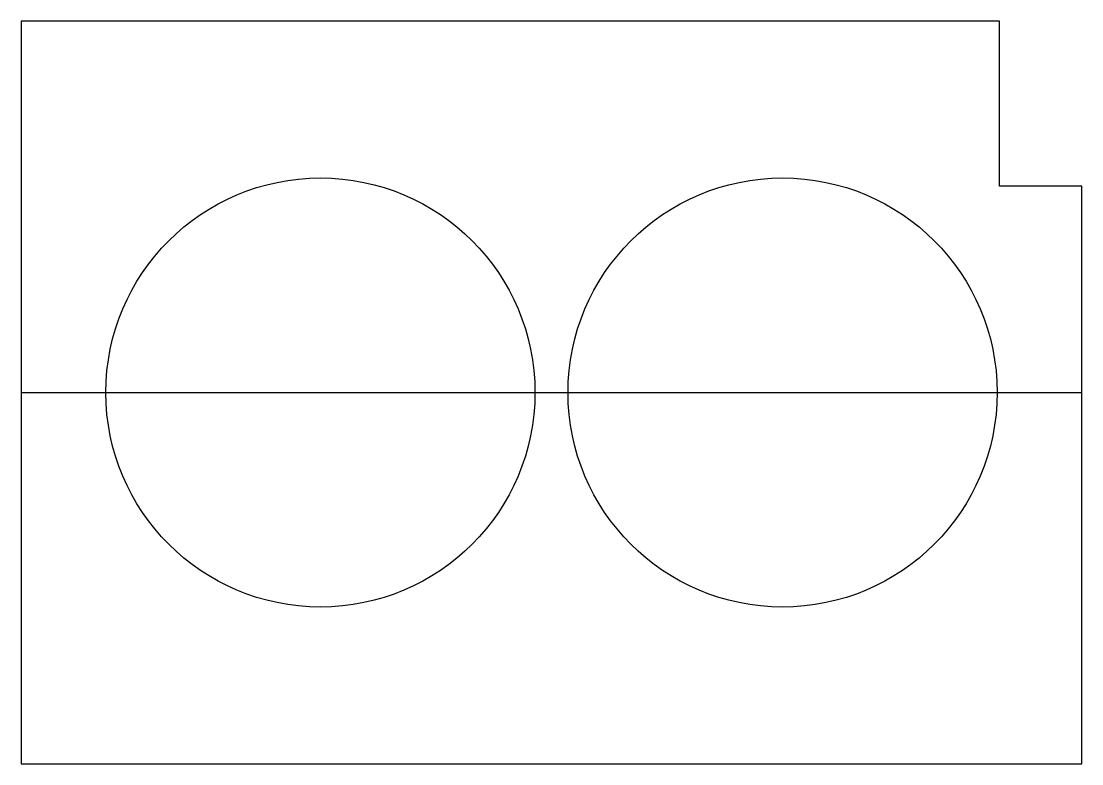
# Model space of a CAD drawing. Header units: millimetres. Extents: x -28.9 to -16, y -11 to -2.
import ezdxf

# ---------------------------------------------------------------- set-up
doc = ezdxf.new("R2010")
doc.units = ezdxf.units.MM
doc.layers.get('0').update_dxf_attribs({"linetype": 'CONTINUOUS'})

msp = doc.modelspace()

# ---------------------------------------------------------------- linework, layer by layer
msp.add_line((-28.892, -6.5), (-16.04, -6.5))
msp.add_lwpolyline([(-16.04, -4), (-17.036, -4), (-17.036, -2), (-28.892, -2), (-28.892, -11), (-16.04, -11)], close=True)
for centre in [(-25.266, -6.5), (-19.666, -6.5)]:
    msp.add_circle(centre, 2.6)

doc.saveas('drawing.dxf')
